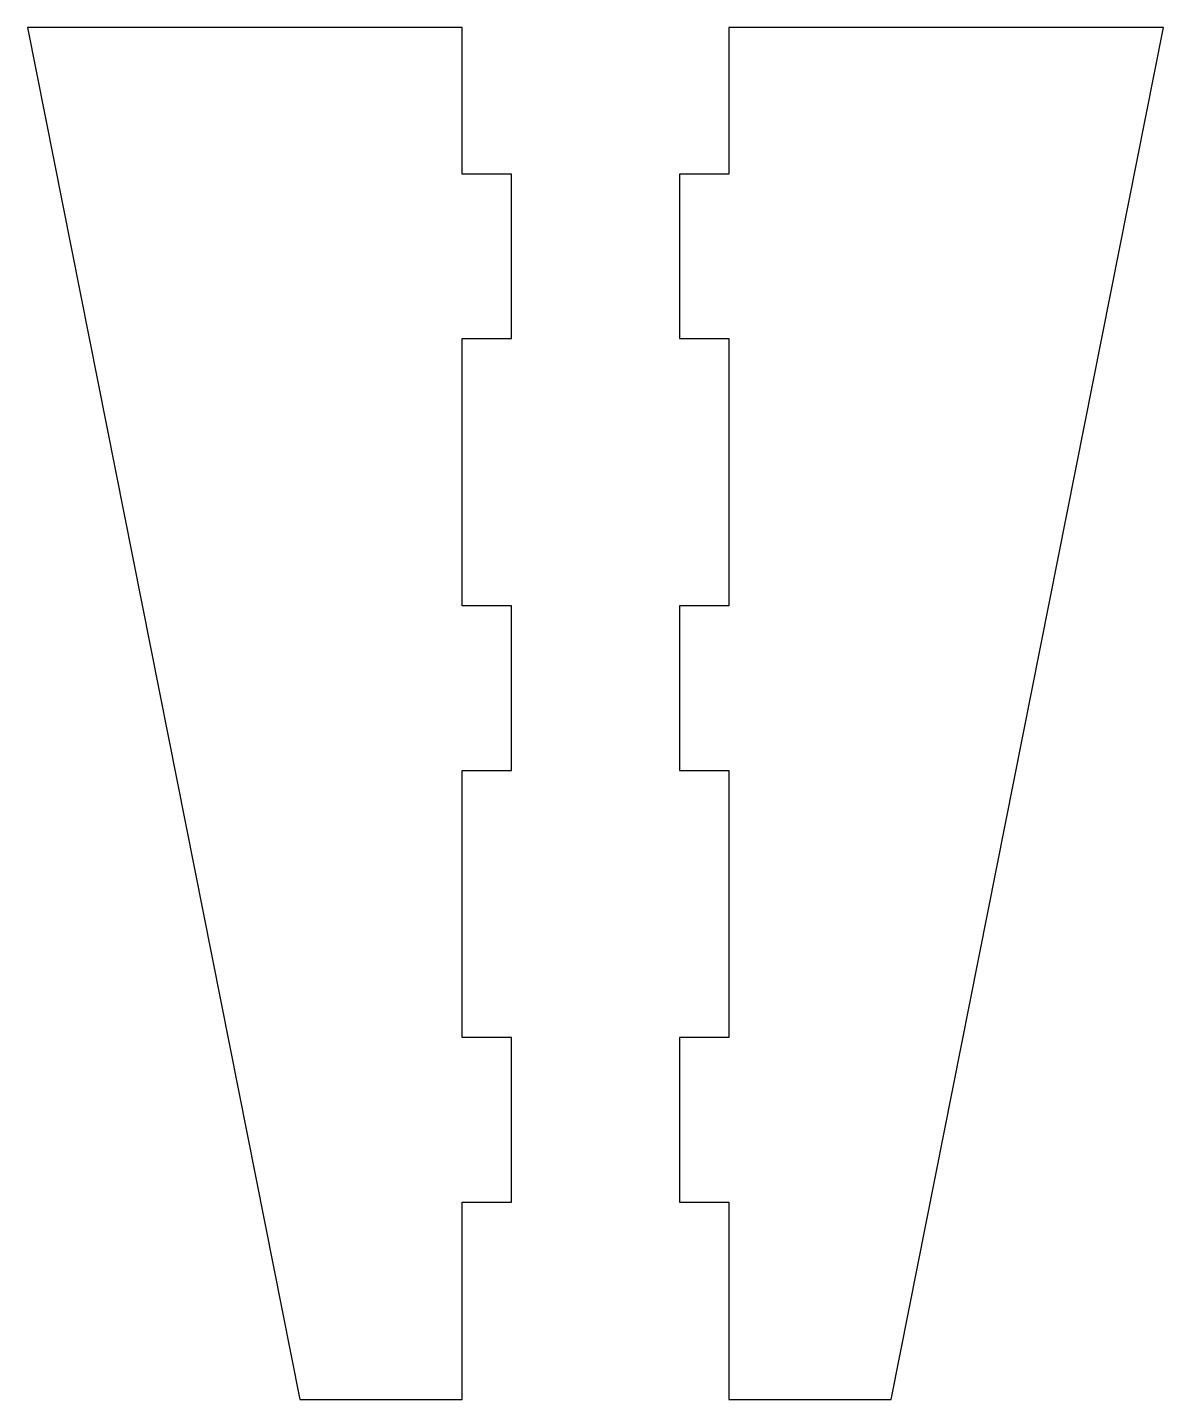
# Model space of a CAD drawing. Header units: millimetres. Extents: x -17.6 to 16.9, y 11.7 to 53.4.
import ezdxf

# ---------------------------------------------------------------- set-up
doc = ezdxf.new("R2010")
doc.units = ezdxf.units.MM
doc.layers.get('0').update_dxf_attribs({"linetype": 'CONTINUOUS'})

msp = doc.modelspace()

# ---------------------------------------------------------------- linework, layer by layer
for points in [[(-17.616, 53.42), (-9.345, 11.733), (-4.415, 11.731), (-4.415, 17.731), (-2.915, 17.731), (-2.916, 22.731), (-4.416, 22.731), (-4.416, 30.849), (-2.916, 30.849), (-2.916, 35.849), (-4.416, 35.849), (-4.416, 43.968), (-2.916, 43.968), (-2.916, 48.968), (-4.416, 48.968), (-4.416, 53.421)], [(8.614, 11.733), (16.884, 53.42), (3.684, 53.421), (3.684, 48.968), (2.184, 48.968), (2.184, 43.968), (3.684, 43.968), (3.684, 35.849), (2.184, 35.849), (2.184, 30.849), (3.684, 30.849), (3.684, 22.731), (2.184, 22.731), (2.185, 17.731), (3.685, 17.731), (3.685, 11.731)]]:
    msp.add_lwpolyline(points, close=True)

doc.saveas('drawing.dxf')
